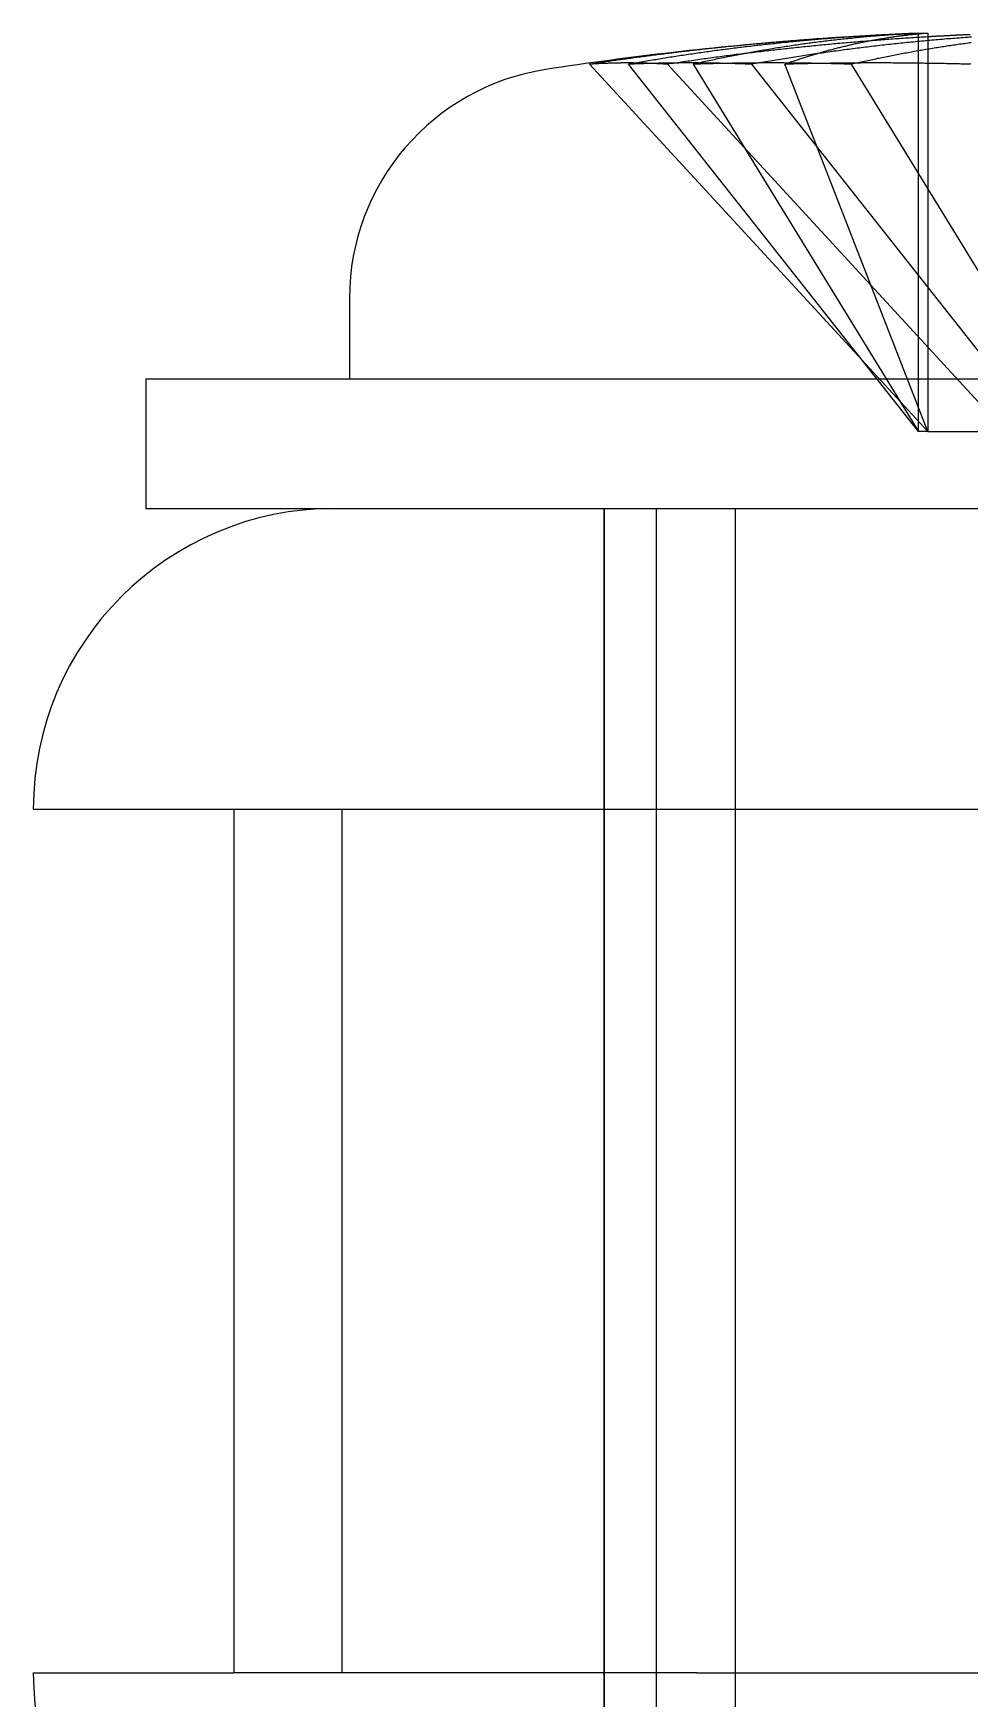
# Model space of a CAD drawing. Extents: x 3.27 to 9.48, y 3.29 to 7.63.
# Drawn here: x 3.2699 to 3.3895, y 4.3872 to 4.5997 of the extents above; entities that cross this region are included whole.
import ezdxf

# ---------------------------------------------------------------- set-up
doc = ezdxf.new("R2010")
doc.units = 0
doc.layers.add('HIDDEN_EDGES_ANSI_', color=7, linetype='CONTINUOUS')
doc.layers.add('VISIBLE_EDGES_ANSI_', color=7, linetype='CONTINUOUS')

msp = doc.modelspace()

# ---------------------------------------------------------------- linework, layer by layer
at = {"layer": 'HIDDEN_EDGES_ANSI_'}
for p, q in [((3.382900653399433, 4.548942722033138), (3.382900653399433, 4.599704045796248)), ((3.340928279583574, 4.595791191146901), (3.384091015726078, 4.548942722033137)), ((3.382900653399433, 4.548942722033138), (3.34589699702312, 4.595791191146902)), ((3.394040359991765, 4.548942722033137), (3.35087762384926, 4.595791191146901)), ((3.354168990149858, 4.595791191146902), (3.382900653399433, 4.548942722033138)), ((3.361591407380927, 4.595791191146902), (3.39859506375724, 4.548942722033138)), ((3.384091015726078, 4.548942722033137), (3.365876810637858, 4.595791191146901)), ((3.403113564948079, 4.548942722033138), (3.374381901698504, 4.595791191146902)), ((3.384091015726078, 4.595908624355566), (3.384091015726078, 4.548942722033137)), ((3.384091015726078, 4.548942722033138), (3.382900653399433, 4.548942722033138)), ((3.384091015726078, 4.548942722033137), (3.407668268713555, 4.548942722033137)), ((3.342783448210928, 4.352477112078307), (3.342783448210928, 4.539100202348097)), ((3.342783448210928, 4.539100202348097), (3.342783448210928, 4.35209232833235)), ((3.349476361596755, 4.352477112078307), (3.349476361596755, 4.539100202348097)), ((3.359515731675495, 4.539100202348097), (3.359515731675495, 4.350123824395343)), ((3.309318881281795, 4.500714375576444), (3.309318881281795, 4.390478155104004))]:
    msp.add_line(p, q, dxfattribs=at)
for points in [[(3.3829, 4.59974, 0), (3.38268, 4.59973, 0), (3.38245, 4.59972, 0), (3.38222, 4.59971, 0), (3.382, 4.5997, 0), (3.38177, 4.59969, 0), (3.38155, 4.59967, 0), (3.38132, 4.59966, 0), (3.3811, 4.59965, 0), (3.38087, 4.59963, 0), (3.38065, 4.59962, 0), (3.38042, 4.59961, 0), (3.3802, 4.59959, 0), (3.37997, 4.59958, 0), (3.37975, 4.59956, 0), (3.37952, 4.59955, 0), (3.3793, 4.59953, 0), (3.37907, 4.59951, 0), (3.37885, 4.5995, 0), (3.37862, 4.59948, 0), (3.3784, 4.59946, 0), (3.37817, 4.59945, 0), (3.37795, 4.59943, 0), (3.37772, 4.59941, 0), (3.3775, 4.59939, 0), (3.37727, 4.59937, 0), (3.37705, 4.59936, 0), (3.37682, 4.59934, 0), (3.3766, 4.59932, 0), (3.37637, 4.5993, 0), (3.37615, 4.59928, 0), (3.37592, 4.59926, 0), (3.3757, 4.59924, 0), (3.37547, 4.59921, 0), (3.37525, 4.59919, 0), (3.37502, 4.59917, 0), (3.3748, 4.59915, 0), (3.37457, 4.59913, 0), (3.37435, 4.5991, 0), (3.37412, 4.59908, 0), (3.3739, 4.59906, 0), (3.37367, 4.59903, 0), (3.37345, 4.59901, 0), (3.37322, 4.59899, 0), (3.373, 4.59896, 0), (3.37277, 4.59894, 0), (3.37255, 4.59891, 0), (3.37232, 4.59889, 0), (3.3721, 4.59886, 0), (3.37187, 4.59883, 0), (3.37165, 4.59881, 0), (3.37142, 4.59878, 0), (3.3712, 4.59875, 0), (3.37097, 4.59873, 0), (3.37075, 4.5987, 0), (3.37052, 4.59867, 0), (3.3703, 4.59864, 0), (3.37007, 4.59862, 0), (3.36985, 4.59859, 0), (3.36962, 4.59856, 0), (3.3694, 4.59853, 0), (3.36918, 4.5985, 0), (3.36895, 4.59847, 0), (3.36873, 4.59844, 0), (3.3685, 4.59841, 0), (3.36828, 4.59838, 0), (3.36805, 4.59834, 0), (3.36783, 4.59831, 0), (3.3676, 4.59828, 0), (3.36738, 4.59825, 0), (3.36715, 4.59822, 0), (3.36693, 4.59818, 0), (3.36671, 4.59815, 0), (3.36648, 4.59812, 0), (3.36626, 4.59808, 0), (3.36603, 4.59805, 0), (3.36581, 4.59801, 0), (3.36558, 4.59798, 0), (3.36536, 4.59794, 0), (3.36514, 4.59791, 0), (3.36491, 4.59787, 0), (3.36469, 4.59784, 0), (3.36446, 4.5978, 0), (3.36424, 4.59776, 0), (3.36401, 4.59773, 0), (3.36379, 4.59769, 0), (3.36357, 4.59765, 0), (3.36334, 4.59761, 0), (3.36312, 4.59758, 0), (3.36289, 4.59754, 0), (3.36267, 4.5975, 0), (3.36244, 4.59746, 0), (3.36222, 4.59742, 0), (3.362, 4.59738, 0), (3.36177, 4.59734, 0), (3.36155, 4.5973, 0), (3.36132, 4.59726, 0), (3.3611, 4.59722, 0), (3.36088, 4.59718, 0), (3.36065, 4.59713, 0), (3.36043, 4.59709, 0), (3.3602, 4.59705, 0), (3.35998, 4.59701, 0), (3.35976, 4.59696, 0), (3.35953, 4.59692, 0), (3.35931, 4.59688, 0), (3.35909, 4.59683, 0), (3.35886, 4.59679, 0), (3.35864, 4.59675, 0), (3.35841, 4.5967, 0), (3.35819, 4.59666, 0), (3.35797, 4.59661, 0), (3.35774, 4.59656, 0), (3.35752, 4.59652, 0), (3.3573, 4.59647, 0), (3.35707, 4.59643, 0), (3.35685, 4.59638, 0), (3.35663, 4.59633, 0), (3.3564, 4.59628, 0), (3.35618, 4.59624, 0), (3.35596, 4.59619, 0), (3.35573, 4.59614, 0), (3.35551, 4.59609, 0), (3.35529, 4.59604, 0), (3.35506, 4.59599, 0), (3.35484, 4.59594, 0), (3.35462, 4.59589, 0), (3.35439, 4.59584, 0), (3.35417, 4.59579, 0)], [(3.36794, 4.59887, 0), (3.36773, 4.59885, 0), (3.36752, 4.59883, 0), (3.36731, 4.59882, 0), (3.3671, 4.5988, 0), (3.36689, 4.59878, 0), (3.36667, 4.59877, 0), (3.36646, 4.59875, 0), (3.36625, 4.59873, 0), (3.36604, 4.59872, 0), (3.36583, 4.5987, 0), (3.36562, 4.59868, 0), (3.3654, 4.59866, 0), (3.36519, 4.59865, 0), (3.36498, 4.59863, 0), (3.36477, 4.59861, 0), (3.36456, 4.59859, 0), (3.36435, 4.59857, 0), (3.36413, 4.59856, 0), (3.36392, 4.59854, 0), (3.36371, 4.59852, 0), (3.3635, 4.5985, 0), (3.36329, 4.59848, 0), (3.36308, 4.59846, 0), (3.36286, 4.59844, 0), (3.36265, 4.59842, 0), (3.36244, 4.5984, 0), (3.36223, 4.59839, 0), (3.36202, 4.59837, 0), (3.36181, 4.59835, 0), (3.3616, 4.59833, 0), (3.36138, 4.59831, 0), (3.36117, 4.59829, 0), (3.36096, 4.59827, 0), (3.36075, 4.59825, 0), (3.36054, 4.59823, 0), (3.36033, 4.5982, 0), (3.36012, 4.59818, 0), (3.3599, 4.59816, 0), (3.35969, 4.59814, 0), (3.35948, 4.59812, 0), (3.35927, 4.5981, 0), (3.35906, 4.59808, 0), (3.35885, 4.59806, 0), (3.35864, 4.59804, 0), (3.35842, 4.59801, 0), (3.35821, 4.59799, 0), (3.358, 4.59797, 0), (3.35779, 4.59795, 0), (3.35758, 4.59793, 0), (3.35737, 4.5979, 0), (3.35716, 4.59788, 0), (3.35695, 4.59786, 0), (3.35673, 4.59784, 0), (3.35652, 4.59781, 0), (3.35631, 4.59779, 0), (3.3561, 4.59777, 0), (3.35589, 4.59775, 0), (3.35568, 4.59772, 0), (3.35547, 4.5977, 0), (3.35526, 4.59767, 0), (3.35505, 4.59765, 0), (3.35483, 4.59763, 0), (3.35462, 4.5976, 0), (3.35441, 4.59758, 0), (3.3542, 4.59756, 0), (3.35399, 4.59753, 0), (3.35378, 4.59751, 0), (3.35357, 4.59748, 0), (3.35336, 4.59746, 0), (3.35315, 4.59743, 0), (3.35293, 4.59741, 0), (3.35272, 4.59738, 0), (3.35251, 4.59736, 0), (3.3523, 4.59733, 0), (3.35209, 4.59731, 0), (3.35188, 4.59728, 0), (3.35167, 4.59726, 0), (3.35146, 4.59723, 0), (3.35125, 4.59721, 0), (3.35104, 4.59718, 0), (3.35082, 4.59715, 0), (3.35061, 4.59713, 0), (3.3504, 4.5971, 0), (3.35019, 4.59707, 0), (3.34998, 4.59705, 0), (3.34977, 4.59702, 0), (3.34956, 4.59699, 0), (3.34935, 4.59697, 0), (3.34914, 4.59694, 0), (3.34893, 4.59691, 0), (3.34872, 4.59689, 0), (3.34851, 4.59686, 0), (3.3483, 4.59683, 0), (3.34808, 4.5968, 0), (3.34787, 4.59678, 0), (3.34766, 4.59675, 0), (3.34745, 4.59672, 0), (3.34724, 4.59669, 0), (3.34703, 4.59666, 0), (3.34682, 4.59664, 0), (3.34661, 4.59661, 0), (3.3464, 4.59658, 0), (3.34619, 4.59655, 0), (3.34598, 4.59652, 0), (3.34577, 4.59649, 0), (3.34556, 4.59646, 0), (3.34535, 4.59643, 0), (3.34514, 4.5964, 0), (3.34493, 4.59637, 0), (3.34471, 4.59634, 0), (3.3445, 4.59632, 0), (3.34429, 4.59629, 0), (3.34408, 4.59626, 0), (3.34387, 4.59623, 0), (3.34366, 4.59619, 0), (3.34345, 4.59616, 0), (3.34324, 4.59613, 0), (3.34303, 4.5961, 0), (3.34282, 4.59607, 0), (3.34261, 4.59604, 0), (3.3424, 4.59601, 0), (3.34219, 4.59598, 0), (3.34198, 4.59595, 0), (3.34177, 4.59592, 0), (3.34156, 4.59589, 0), (3.34135, 4.59585, 0), (3.34114, 4.59582, 0), (3.34093, 4.59579, 0)], [(3.37575, 4.59938, 0), (3.37551, 4.59937, 0), (3.37528, 4.59935, 0), (3.37505, 4.59933, 0), (3.37481, 4.59932, 0), (3.37458, 4.5993, 0), (3.37434, 4.59929, 0), (3.37411, 4.59927, 0), (3.37388, 4.59925, 0), (3.37364, 4.59924, 0), (3.37341, 4.59922, 0), (3.37318, 4.5992, 0), (3.37294, 4.59919, 0), (3.37271, 4.59917, 0), (3.37247, 4.59915, 0), (3.37224, 4.59913, 0), (3.37201, 4.59911, 0), (3.37177, 4.5991, 0), (3.37154, 4.59908, 0), (3.3713, 4.59906, 0), (3.37107, 4.59904, 0), (3.37084, 4.59902, 0), (3.3706, 4.599, 0), (3.37037, 4.59898, 0), (3.37013, 4.59896, 0), (3.3699, 4.59894, 0), (3.36967, 4.59892, 0), (3.36943, 4.5989, 0), (3.3692, 4.59888, 0), (3.36897, 4.59886, 0), (3.36873, 4.59884, 0), (3.3685, 4.59882, 0), (3.36826, 4.5988, 0), (3.36803, 4.59877, 0), (3.3678, 4.59875, 0), (3.36756, 4.59873, 0), (3.36733, 4.59871, 0), (3.3671, 4.59869, 0), (3.36686, 4.59866, 0), (3.36663, 4.59864, 0), (3.36639, 4.59862, 0), (3.36616, 4.59859, 0), (3.36593, 4.59857, 0), (3.36569, 4.59855, 0), (3.36546, 4.59852, 0), (3.36523, 4.5985, 0), (3.36499, 4.59847, 0), (3.36476, 4.59845, 0), (3.36453, 4.59842, 0), (3.36429, 4.5984, 0), (3.36406, 4.59837, 0), (3.36383, 4.59835, 0), (3.36359, 4.59832, 0), (3.36336, 4.5983, 0), (3.36313, 4.59827, 0), (3.36289, 4.59825, 0), (3.36266, 4.59822, 0), (3.36243, 4.59819, 0), (3.36219, 4.59817, 0), (3.36196, 4.59814, 0), (3.36173, 4.59811, 0), (3.36149, 4.59808, 0), (3.36126, 4.59806, 0), (3.36103, 4.59803, 0), (3.36079, 4.598, 0), (3.36056, 4.59797, 0), (3.36033, 4.59795, 0), (3.36009, 4.59792, 0), (3.35986, 4.59789, 0), (3.35963, 4.59786, 0), (3.35939, 4.59783, 0), (3.35916, 4.5978, 0), (3.35893, 4.59777, 0), (3.35869, 4.59774, 0), (3.35846, 4.59771, 0), (3.35823, 4.59768, 0), (3.35799, 4.59765, 0), (3.35776, 4.59762, 0), (3.35753, 4.59759, 0), (3.35729, 4.59756, 0), (3.35706, 4.59753, 0), (3.35683, 4.5975, 0), (3.3566, 4.59746, 0), (3.35636, 4.59743, 0), (3.35613, 4.5974, 0), (3.3559, 4.59737, 0), (3.35566, 4.59734, 0), (3.35543, 4.5973, 0), (3.3552, 4.59727, 0), (3.35496, 4.59724, 0), (3.35473, 4.5972, 0), (3.3545, 4.59717, 0), (3.35427, 4.59714, 0), (3.35403, 4.5971, 0), (3.3538, 4.59707, 0), (3.35357, 4.59703, 0), (3.35333, 4.597, 0), (3.3531, 4.59697, 0), (3.35287, 4.59693, 0), (3.35264, 4.5969, 0), (3.3524, 4.59686, 0), (3.35217, 4.59682, 0), (3.35194, 4.59679, 0), (3.35171, 4.59675, 0), (3.35147, 4.59672, 0), (3.35124, 4.59668, 0), (3.35101, 4.59664, 0), (3.35078, 4.59661, 0), (3.35054, 4.59657, 0), (3.35031, 4.59653, 0), (3.35008, 4.5965, 0), (3.34985, 4.59646, 0), (3.34961, 4.59642, 0), (3.34938, 4.59638, 0), (3.34915, 4.59635, 0), (3.34892, 4.59631, 0), (3.34868, 4.59627, 0), (3.34845, 4.59623, 0), (3.34822, 4.59619, 0), (3.34799, 4.59615, 0), (3.34775, 4.59611, 0), (3.34752, 4.59607, 0), (3.34729, 4.59603, 0), (3.34706, 4.59599, 0), (3.34683, 4.59595, 0), (3.34659, 4.59591, 0), (3.34636, 4.59587, 0), (3.34613, 4.59583, 0), (3.3459, 4.59579, 0)], [(3.38409, 4.59929, 0), (3.38383, 4.59927, 0), (3.38357, 4.59926, 0), (3.38331, 4.59924, 0), (3.38305, 4.59923, 0), (3.38279, 4.59921, 0), (3.38253, 4.59919, 0), (3.38227, 4.59918, 0), (3.38201, 4.59916, 0), (3.38175, 4.59914, 0), (3.38149, 4.59912, 0), (3.38123, 4.59911, 0), (3.38097, 4.59909, 0), (3.38071, 4.59907, 0), (3.38045, 4.59905, 0), (3.38019, 4.59904, 0), (3.37993, 4.59902, 0), (3.37967, 4.599, 0), (3.37941, 4.59898, 0), (3.37915, 4.59896, 0), (3.37889, 4.59894, 0), (3.37863, 4.59892, 0), (3.37837, 4.5989, 0), (3.3781, 4.59888, 0), (3.37784, 4.59886, 0), (3.37758, 4.59884, 0), (3.37732, 4.59882, 0), (3.37706, 4.5988, 0), (3.3768, 4.59878, 0), (3.37654, 4.59876, 0), (3.37628, 4.59874, 0), (3.37602, 4.59872, 0), (3.37576, 4.5987, 0), (3.3755, 4.59868, 0), (3.37524, 4.59865, 0), (3.37498, 4.59863, 0), (3.37472, 4.59861, 0), (3.37446, 4.59859, 0), (3.3742, 4.59857, 0), (3.37394, 4.59854, 0), (3.37368, 4.59852, 0), (3.37342, 4.5985, 0), (3.37316, 4.59847, 0), (3.3729, 4.59845, 0), (3.37264, 4.59843, 0), (3.37238, 4.5984, 0), (3.37213, 4.59838, 0), (3.37187, 4.59836, 0), (3.37161, 4.59833, 0), (3.37135, 4.59831, 0), (3.37109, 4.59828, 0), (3.37083, 4.59826, 0), (3.37057, 4.59823, 0), (3.37031, 4.59821, 0), (3.37005, 4.59818, 0), (3.36979, 4.59816, 0), (3.36953, 4.59813, 0), (3.36927, 4.59811, 0), (3.36901, 4.59808, 0), (3.36875, 4.59805, 0), (3.36849, 4.59803, 0), (3.36823, 4.598, 0), (3.36797, 4.59797, 0), (3.36771, 4.59795, 0), (3.36745, 4.59792, 0), (3.36719, 4.59789, 0), (3.36693, 4.59786, 0), (3.36667, 4.59784, 0), (3.36641, 4.59781, 0), (3.36615, 4.59778, 0), (3.36589, 4.59775, 0), (3.36563, 4.59772, 0), (3.36537, 4.59769, 0), (3.36512, 4.59766, 0), (3.36486, 4.59764, 0), (3.3646, 4.59761, 0), (3.36434, 4.59758, 0), (3.36408, 4.59755, 0), (3.36382, 4.59752, 0), (3.36356, 4.59749, 0), (3.3633, 4.59746, 0), (3.36304, 4.59743, 0), (3.36278, 4.5974, 0), (3.36252, 4.59737, 0), (3.36226, 4.59733, 0), (3.362, 4.5973, 0), (3.36174, 4.59727, 0), (3.36149, 4.59724, 0), (3.36123, 4.59721, 0), (3.36097, 4.59718, 0), (3.36071, 4.59715, 0), (3.36045, 4.59711, 0), (3.36019, 4.59708, 0), (3.35993, 4.59705, 0), (3.35967, 4.59702, 0), (3.35941, 4.59698, 0), (3.35915, 4.59695, 0), (3.35889, 4.59692, 0), (3.35864, 4.59688, 0), (3.35838, 4.59685, 0), (3.35812, 4.59681, 0), (3.35786, 4.59678, 0), (3.3576, 4.59675, 0), (3.35734, 4.59671, 0), (3.35708, 4.59668, 0), (3.35682, 4.59664, 0), (3.35657, 4.59661, 0), (3.35631, 4.59657, 0), (3.35605, 4.59654, 0), (3.35579, 4.5965, 0), (3.35553, 4.59647, 0), (3.35527, 4.59643, 0), (3.35501, 4.59639, 0), (3.35475, 4.59636, 0), (3.3545, 4.59632, 0), (3.35424, 4.59628, 0), (3.35398, 4.59625, 0), (3.35372, 4.59621, 0), (3.35346, 4.59617, 0), (3.3532, 4.59614, 0), (3.35294, 4.5961, 0), (3.35269, 4.59606, 0), (3.35243, 4.59602, 0), (3.35217, 4.59598, 0), (3.35191, 4.59595, 0), (3.35165, 4.59591, 0), (3.35139, 4.59587, 0), (3.35114, 4.59583, 0), (3.35088, 4.59579, 0)], [(3.38969, 4.59926, 0), (3.38942, 4.59924, 0), (3.38916, 4.59922, 0), (3.38889, 4.5992, 0), (3.38862, 4.59918, 0), (3.38836, 4.59916, 0), (3.38809, 4.59914, 0), (3.38783, 4.59912, 0), (3.38756, 4.5991, 0), (3.3873, 4.59908, 0), (3.38703, 4.59906, 0), (3.38676, 4.59904, 0), (3.3865, 4.59902, 0), (3.38623, 4.599, 0), (3.38597, 4.59897, 0), (3.3857, 4.59895, 0), (3.38543, 4.59893, 0), (3.38517, 4.5989, 0), (3.3849, 4.59888, 0), (3.38464, 4.59886, 0), (3.38437, 4.59883, 0), (3.38411, 4.59881, 0), (3.38384, 4.59878, 0), (3.38357, 4.59876, 0), (3.38331, 4.59873, 0), (3.38304, 4.59871, 0), (3.38278, 4.59868, 0), (3.38251, 4.59866, 0), (3.38225, 4.59863, 0), (3.38198, 4.59861, 0), (3.38171, 4.59858, 0), (3.38145, 4.59855, 0), (3.38118, 4.59853, 0), (3.38092, 4.5985, 0), (3.38065, 4.59847, 0), (3.38039, 4.59844, 0), (3.38012, 4.59841, 0), (3.37986, 4.59839, 0), (3.37959, 4.59836, 0), (3.37933, 4.59833, 0), (3.37906, 4.5983, 0), (3.37879, 4.59827, 0), (3.37853, 4.59824, 0), (3.37826, 4.59821, 0), (3.378, 4.59818, 0), (3.37773, 4.59815, 0), (3.37747, 4.59812, 0), (3.3772, 4.59809, 0), (3.37694, 4.59806, 0), (3.37667, 4.59802, 0), (3.37641, 4.59799, 0), (3.37614, 4.59796, 0), (3.37588, 4.59793, 0), (3.37561, 4.5979, 0), (3.37535, 4.59786, 0), (3.37508, 4.59783, 0), (3.37482, 4.5978, 0), (3.37455, 4.59776, 0), (3.37429, 4.59773, 0), (3.37402, 4.59769, 0), (3.37376, 4.59766, 0), (3.37349, 4.59762, 0), (3.37323, 4.59759, 0), (3.37296, 4.59755, 0), (3.3727, 4.59752, 0), (3.37243, 4.59748, 0), (3.37217, 4.59745, 0), (3.3719, 4.59741, 0), (3.37164, 4.59737, 0), (3.37137, 4.59734, 0), (3.37111, 4.5973, 0), (3.37084, 4.59726, 0), (3.37058, 4.59723, 0), (3.37031, 4.59719, 0), (3.37005, 4.59715, 0), (3.36978, 4.59711, 0), (3.36952, 4.59707, 0), (3.36925, 4.59703, 0), (3.36899, 4.59699, 0), (3.36873, 4.59695, 0), (3.36846, 4.59692, 0), (3.3682, 4.59688, 0), (3.36793, 4.59684, 0), (3.36767, 4.59679, 0), (3.3674, 4.59675, 0), (3.36714, 4.59671, 0), (3.36687, 4.59667, 0), (3.36661, 4.59663, 0), (3.36635, 4.59659, 0), (3.36608, 4.59655, 0), (3.36582, 4.5965, 0), (3.36555, 4.59646, 0), (3.36529, 4.59642, 0), (3.36502, 4.59638, 0), (3.36476, 4.59633, 0), (3.3645, 4.59629, 0), (3.36423, 4.59624, 0), (3.36397, 4.5962, 0), (3.3637, 4.59616, 0), (3.36344, 4.59611, 0), (3.36317, 4.59607, 0), (3.36291, 4.59602, 0), (3.36265, 4.59598, 0), (3.36238, 4.59593, 0), (3.36212, 4.59588, 0), (3.36186, 4.59584, 0), (3.36159, 4.59579, 0)], [(3.38966, 4.59853, 0), (3.38945, 4.59851, 0), (3.38924, 4.59848, 0), (3.38904, 4.59845, 0), (3.38883, 4.59842, 0), (3.38862, 4.59839, 0), (3.38842, 4.59837, 0), (3.38821, 4.59834, 0), (3.388, 4.59831, 0), (3.3878, 4.59828, 0), (3.38759, 4.59825, 0), (3.38738, 4.59822, 0), (3.38717, 4.59819, 0), (3.38697, 4.59816, 0), (3.38676, 4.59813, 0), (3.38655, 4.59809, 0), (3.38635, 4.59806, 0), (3.38614, 4.59803, 0), (3.38593, 4.598, 0), (3.38573, 4.59797, 0), (3.38552, 4.59794, 0), (3.38531, 4.5979, 0), (3.38511, 4.59787, 0), (3.3849, 4.59784, 0), (3.38469, 4.5978, 0), (3.38449, 4.59777, 0), (3.38428, 4.59773, 0), (3.38407, 4.5977, 0), (3.38387, 4.59767, 0), (3.38366, 4.59763, 0), (3.38345, 4.5976, 0), (3.38325, 4.59756, 0), (3.38304, 4.59753, 0), (3.38283, 4.59749, 0), (3.38263, 4.59745, 0), (3.38242, 4.59742, 0), (3.38221, 4.59738, 0), (3.38201, 4.59734, 0), (3.3818, 4.59731, 0), (3.3816, 4.59727, 0), (3.38139, 4.59723, 0), (3.38118, 4.59719, 0), (3.38098, 4.59715, 0), (3.38077, 4.59712, 0), (3.38056, 4.59708, 0), (3.38036, 4.59704, 0), (3.38015, 4.597, 0), (3.37994, 4.59696, 0), (3.37974, 4.59692, 0), (3.37953, 4.59688, 0), (3.37933, 4.59684, 0), (3.37912, 4.5968, 0), (3.37891, 4.59676, 0), (3.37871, 4.59672, 0), (3.3785, 4.59667, 0), (3.37829, 4.59663, 0), (3.37809, 4.59659, 0), (3.37788, 4.59655, 0), (3.37768, 4.59651, 0), (3.37747, 4.59646, 0), (3.37726, 4.59642, 0), (3.37706, 4.59638, 0), (3.37685, 4.59633, 0), (3.37665, 4.59629, 0), (3.37644, 4.59625, 0), (3.37623, 4.5962, 0), (3.37603, 4.59616, 0), (3.37582, 4.59611, 0), (3.37562, 4.59607, 0), (3.37541, 4.59602, 0), (3.3752, 4.59598, 0), (3.375, 4.59593, 0), (3.37479, 4.59588, 0), (3.37459, 4.59584, 0), (3.37438, 4.59579, 0)], [(3.35088, 4.59579, 0), (3.3508, 4.5958, 0), (3.35071, 4.5958, 0), (3.35063, 4.59581, 0), (3.35055, 4.59581, 0), (3.35047, 4.59582, 0), (3.35038, 4.59582, 0), (3.3503, 4.59583, 0), (3.35022, 4.59583, 0), (3.35014, 4.59584, 0), (3.35006, 4.59584, 0), (3.34997, 4.59584, 0), (3.34989, 4.59585, 0), (3.34981, 4.59585, 0), (3.34973, 4.59586, 0), (3.34965, 4.59586, 0), (3.34957, 4.59586, 0), (3.34949, 4.59587, 0), (3.3494, 4.59587, 0), (3.34932, 4.59588, 0), (3.34924, 4.59588, 0), (3.34916, 4.59588, 0), (3.34908, 4.59589, 0), (3.349, 4.59589, 0), (3.34892, 4.59589, 0), (3.34884, 4.5959, 0), (3.34876, 4.5959, 0), (3.34868, 4.5959, 0), (3.3486, 4.59591, 0), (3.34852, 4.59591, 0), (3.34844, 4.59591, 0), (3.34835, 4.59591, 0), (3.34827, 4.59592, 0), (3.34819, 4.59592, 0), (3.34811, 4.59592, 0), (3.34803, 4.59592, 0), (3.34795, 4.59593, 0), (3.34787, 4.59593, 0), (3.3478, 4.59593, 0), (3.34772, 4.59593, 0), (3.34764, 4.59594, 0), (3.34756, 4.59594, 0), (3.34748, 4.59594, 0), (3.3474, 4.59594, 0), (3.34732, 4.59594, 0), (3.34724, 4.59594, 0), (3.34716, 4.59595, 0), (3.34708, 4.59595, 0), (3.347, 4.59595, 0), (3.34692, 4.59595, 0), (3.34684, 4.59595, 0), (3.34677, 4.59595, 0), (3.34669, 4.59595, 0), (3.34661, 4.59595, 0), (3.34653, 4.59596, 0), (3.34645, 4.59596, 0), (3.34637, 4.59596, 0), (3.34629, 4.59596, 0), (3.34622, 4.59596, 0), (3.34614, 4.59596, 0), (3.34606, 4.59596, 0), (3.34598, 4.59596, 0), (3.3459, 4.59596, 0), (3.34583, 4.59596, 0), (3.34575, 4.59596, 0), (3.34567, 4.59596, 0), (3.34559, 4.59596, 0), (3.34552, 4.59596, 0), (3.34544, 4.59596, 0), (3.34536, 4.59596, 0), (3.34528, 4.59596, 0), (3.34521, 4.59596, 0), (3.34513, 4.59596, 0), (3.34505, 4.59596, 0), (3.34497, 4.59596, 0), (3.3449, 4.59595, 0), (3.34482, 4.59595, 0), (3.34474, 4.59595, 0), (3.34467, 4.59595, 0), (3.34459, 4.59595, 0), (3.34451, 4.59595, 0), (3.34444, 4.59595, 0), (3.34436, 4.59595, 0), (3.34428, 4.59594, 0), (3.34421, 4.59594, 0), (3.34413, 4.59594, 0), (3.34406, 4.59594, 0), (3.34398, 4.59594, 0), (3.3439, 4.59594, 0), (3.34383, 4.59593, 0), (3.34375, 4.59593, 0), (3.34368, 4.59593, 0), (3.3436, 4.59593, 0), (3.34353, 4.59592, 0), (3.34345, 4.59592, 0), (3.34337, 4.59592, 0), (3.3433, 4.59592, 0), (3.34322, 4.59591, 0), (3.34315, 4.59591, 0), (3.34307, 4.59591, 0), (3.343, 4.59591, 0), (3.34292, 4.5959, 0), (3.34285, 4.5959, 0), (3.34277, 4.5959, 0), (3.3427, 4.59589, 0), (3.34262, 4.59589, 0), (3.34255, 4.59589, 0), (3.34248, 4.59588, 0), (3.3424, 4.59588, 0), (3.34233, 4.59588, 0), (3.34225, 4.59587, 0), (3.34218, 4.59587, 0), (3.3421, 4.59586, 0), (3.34203, 4.59586, 0), (3.34196, 4.59586, 0), (3.34188, 4.59585, 0), (3.34181, 4.59585, 0), (3.34173, 4.59584, 0), (3.34166, 4.59584, 0), (3.34159, 4.59584, 0), (3.34151, 4.59583, 0), (3.34144, 4.59583, 0), (3.34137, 4.59582, 0), (3.34129, 4.59582, 0), (3.34122, 4.59581, 0), (3.34115, 4.59581, 0), (3.34107, 4.5958, 0), (3.341, 4.5958, 0), (3.34093, 4.59579, 0)], [(3.36159, 4.59579, 0), (3.36146, 4.5958, 0), (3.36134, 4.5958, 0), (3.36121, 4.59581, 0), (3.36109, 4.59581, 0), (3.36096, 4.59582, 0), (3.36083, 4.59582, 0), (3.36071, 4.59583, 0), (3.36058, 4.59583, 0), (3.36045, 4.59584, 0), (3.36033, 4.59584, 0), (3.3602, 4.59584, 0), (3.36008, 4.59585, 0), (3.35995, 4.59585, 0), (3.35982, 4.59586, 0), (3.3597, 4.59586, 0), (3.35957, 4.59586, 0), (3.35945, 4.59587, 0), (3.35932, 4.59587, 0), (3.3592, 4.59588, 0), (3.35907, 4.59588, 0), (3.35894, 4.59588, 0), (3.35882, 4.59589, 0), (3.35869, 4.59589, 0), (3.35857, 4.59589, 0), (3.35844, 4.5959, 0), (3.35832, 4.5959, 0), (3.35819, 4.5959, 0), (3.35807, 4.59591, 0), (3.35794, 4.59591, 0), (3.35782, 4.59591, 0), (3.35769, 4.59591, 0), (3.35757, 4.59592, 0), (3.35744, 4.59592, 0), (3.35732, 4.59592, 0), (3.3572, 4.59592, 0), (3.35707, 4.59593, 0), (3.35695, 4.59593, 0), (3.35682, 4.59593, 0), (3.3567, 4.59593, 0), (3.35657, 4.59594, 0), (3.35645, 4.59594, 0), (3.35633, 4.59594, 0), (3.3562, 4.59594, 0), (3.35608, 4.59594, 0), (3.35595, 4.59594, 0), (3.35583, 4.59595, 0), (3.35571, 4.59595, 0), (3.35558, 4.59595, 0), (3.35546, 4.59595, 0), (3.35533, 4.59595, 0), (3.35521, 4.59595, 0), (3.35509, 4.59595, 0), (3.35496, 4.59595, 0), (3.35484, 4.59596, 0), (3.35472, 4.59596, 0), (3.35459, 4.59596, 0), (3.35447, 4.59596, 0), (3.35435, 4.59596, 0), (3.35423, 4.59596, 0), (3.3541, 4.59596, 0), (3.35398, 4.59596, 0), (3.35386, 4.59596, 0), (3.35373, 4.59596, 0), (3.35361, 4.59596, 0), (3.35349, 4.59596, 0), (3.35337, 4.59596, 0), (3.35324, 4.59596, 0), (3.35312, 4.59596, 0), (3.353, 4.59596, 0), (3.35288, 4.59596, 0), (3.35275, 4.59596, 0), (3.35263, 4.59596, 0), (3.35251, 4.59596, 0), (3.35239, 4.59596, 0), (3.35227, 4.59595, 0), (3.35214, 4.59595, 0), (3.35202, 4.59595, 0), (3.3519, 4.59595, 0), (3.35178, 4.59595, 0), (3.35166, 4.59595, 0), (3.35154, 4.59595, 0), (3.35141, 4.59595, 0), (3.35129, 4.59594, 0), (3.35117, 4.59594, 0), (3.35105, 4.59594, 0), (3.35093, 4.59594, 0), (3.35081, 4.59594, 0), (3.35069, 4.59594, 0), (3.35057, 4.59593, 0), (3.35044, 4.59593, 0), (3.35032, 4.59593, 0), (3.3502, 4.59593, 0), (3.35008, 4.59592, 0), (3.34996, 4.59592, 0), (3.34984, 4.59592, 0), (3.34972, 4.59592, 0), (3.3496, 4.59591, 0), (3.34948, 4.59591, 0), (3.34936, 4.59591, 0), (3.34924, 4.59591, 0), (3.34912, 4.5959, 0), (3.349, 4.5959, 0), (3.34888, 4.5959, 0), (3.34876, 4.59589, 0), (3.34864, 4.59589, 0), (3.34852, 4.59589, 0), (3.3484, 4.59588, 0), (3.34828, 4.59588, 0), (3.34816, 4.59588, 0), (3.34804, 4.59587, 0), (3.34792, 4.59587, 0), (3.3478, 4.59586, 0), (3.34768, 4.59586, 0), (3.34756, 4.59586, 0), (3.34744, 4.59585, 0), (3.34732, 4.59585, 0), (3.3472, 4.59584, 0), (3.34708, 4.59584, 0), (3.34697, 4.59584, 0), (3.34685, 4.59583, 0), (3.34673, 4.59583, 0), (3.34661, 4.59582, 0), (3.34649, 4.59582, 0), (3.34637, 4.59581, 0), (3.34625, 4.59581, 0), (3.34613, 4.5958, 0), (3.34602, 4.5958, 0), (3.3459, 4.59579, 0)], [(3.37438, 4.59579, 0), (3.37422, 4.5958, 0), (3.37406, 4.5958, 0), (3.3739, 4.59581, 0), (3.37374, 4.59581, 0), (3.37358, 4.59582, 0), (3.37342, 4.59582, 0), (3.37326, 4.59583, 0), (3.37309, 4.59583, 0), (3.37293, 4.59584, 0), (3.37277, 4.59584, 0), (3.37261, 4.59584, 0), (3.37245, 4.59585, 0), (3.37229, 4.59585, 0), (3.37213, 4.59586, 0), (3.37197, 4.59586, 0), (3.37181, 4.59586, 0), (3.37165, 4.59587, 0), (3.37149, 4.59587, 0), (3.37133, 4.59588, 0), (3.37117, 4.59588, 0), (3.37101, 4.59588, 0), (3.37085, 4.59589, 0), (3.37069, 4.59589, 0), (3.37053, 4.59589, 0), (3.37037, 4.5959, 0), (3.37021, 4.5959, 0), (3.37005, 4.5959, 0), (3.36989, 4.59591, 0), (3.36973, 4.59591, 0), (3.36957, 4.59591, 0), (3.36941, 4.59591, 0), (3.36925, 4.59592, 0), (3.36909, 4.59592, 0), (3.36893, 4.59592, 0), (3.36877, 4.59592, 0), (3.36861, 4.59593, 0), (3.36846, 4.59593, 0), (3.3683, 4.59593, 0), (3.36814, 4.59593, 0), (3.36798, 4.59594, 0), (3.36782, 4.59594, 0), (3.36766, 4.59594, 0), (3.3675, 4.59594, 0), (3.36734, 4.59594, 0), (3.36718, 4.59594, 0), (3.36702, 4.59595, 0), (3.36686, 4.59595, 0), (3.36671, 4.59595, 0), (3.36655, 4.59595, 0), (3.36639, 4.59595, 0), (3.36623, 4.59595, 0), (3.36607, 4.59595, 0), (3.36591, 4.59595, 0), (3.36575, 4.59596, 0), (3.3656, 4.59596, 0), (3.36544, 4.59596, 0), (3.36528, 4.59596, 0), (3.36512, 4.59596, 0), (3.36496, 4.59596, 0), (3.3648, 4.59596, 0), (3.36465, 4.59596, 0), (3.36449, 4.59596, 0), (3.36433, 4.59596, 0), (3.36417, 4.59596, 0), (3.36401, 4.59596, 0), (3.36386, 4.59596, 0), (3.3637, 4.59596, 0), (3.36354, 4.59596, 0), (3.36338, 4.59596, 0), (3.36323, 4.59596, 0), (3.36307, 4.59596, 0), (3.36291, 4.59596, 0), (3.36275, 4.59596, 0), (3.3626, 4.59596, 0), (3.36244, 4.59595, 0), (3.36228, 4.59595, 0), (3.36212, 4.59595, 0), (3.36197, 4.59595, 0), (3.36181, 4.59595, 0), (3.36165, 4.59595, 0), (3.36149, 4.59595, 0), (3.36134, 4.59595, 0), (3.36118, 4.59594, 0), (3.36102, 4.59594, 0), (3.36087, 4.59594, 0), (3.36071, 4.59594, 0), (3.36055, 4.59594, 0), (3.3604, 4.59594, 0), (3.36024, 4.59593, 0), (3.36008, 4.59593, 0), (3.35993, 4.59593, 0), (3.35977, 4.59593, 0), (3.35961, 4.59592, 0), (3.35946, 4.59592, 0), (3.3593, 4.59592, 0), (3.35914, 4.59592, 0), (3.35899, 4.59591, 0), (3.35883, 4.59591, 0), (3.35868, 4.59591, 0), (3.35852, 4.59591, 0), (3.35836, 4.5959, 0), (3.35821, 4.5959, 0), (3.35805, 4.5959, 0), (3.3579, 4.59589, 0), (3.35774, 4.59589, 0), (3.35758, 4.59589, 0), (3.35743, 4.59588, 0), (3.35727, 4.59588, 0), (3.35712, 4.59588, 0), (3.35696, 4.59587, 0), (3.35681, 4.59587, 0), (3.35665, 4.59586, 0), (3.35649, 4.59586, 0), (3.35634, 4.59586, 0), (3.35618, 4.59585, 0), (3.35603, 4.59585, 0), (3.35587, 4.59584, 0), (3.35572, 4.59584, 0), (3.35556, 4.59584, 0), (3.35541, 4.59583, 0), (3.35525, 4.59583, 0), (3.3551, 4.59582, 0), (3.35494, 4.59582, 0), (3.35479, 4.59581, 0), (3.35463, 4.59581, 0), (3.35448, 4.5958, 0), (3.35432, 4.5958, 0), (3.35417, 4.59579, 0)]]:
    msp.add_polyline3d(points, dxfattribs=at)
at = {"layer": 'VISIBLE_EDGES_ANSI_'}
for p, q in [((3.382900653399433, 4.599704045796248), (3.382900653399433, 4.599744320683328)), ((3.384091015726078, 4.599744320683327), (3.384091015726078, 4.595908624355566)), ((3.310303133250299, 4.565938341894525), (3.310303133250299, 4.555635635418964)), ((3.284318881281794, 4.555635635418964), (3.517389747423526, 4.555635635418964)), ((3.284318881281795, 4.555635635418964), (3.284318881281795, 4.539100202348097)), ((3.284318881281794, 4.539100202348097), (3.517389747423526, 4.539100202348097)), ((3.269948802541637, 4.500714375576444), (3.295539353722732, 4.500714375576444)), ((3.29553935372274, 4.500714375576444), (3.354594471832975, 4.500714375576444)), ((3.29553935372274, 4.500714375576444), (3.29553935372274, 4.390478155104004)), ((3.354594471832975, 4.500714375576444), (3.595774073971689, 4.500714375576444)), ((3.269948802541637, 4.390478155104004), (3.295539353722732, 4.390478155104004)), ((3.354594471832975, 4.390478155104004), (3.29553935372274, 4.390478155104004)), ((3.354594471832975, 4.390478155104004), (3.595774073971689, 4.390478155104004))]:
    msp.add_line(p, q, dxfattribs=at)
for points in [[(3.38409, 4.59974, 0), (3.38395, 4.59973, 0), (3.38381, 4.59972, 0), (3.38366, 4.59971, 0), (3.38352, 4.5997, 0), (3.38338, 4.59969, 0), (3.38323, 4.59967, 0), (3.38309, 4.59966, 0), (3.38295, 4.59965, 0), (3.38281, 4.59963, 0), (3.38266, 4.59962, 0), (3.38252, 4.59961, 0), (3.38238, 4.59959, 0), (3.38223, 4.59958, 0), (3.38209, 4.59956, 0), (3.38195, 4.59955, 0), (3.38181, 4.59953, 0), (3.38166, 4.59951, 0), (3.38152, 4.5995, 0), (3.38138, 4.59948, 0), (3.38124, 4.59946, 0), (3.38109, 4.59945, 0), (3.38095, 4.59943, 0), (3.38081, 4.59941, 0), (3.38066, 4.59939, 0), (3.38052, 4.59937, 0), (3.38038, 4.59936, 0), (3.38024, 4.59934, 0), (3.38009, 4.59932, 0), (3.37995, 4.5993, 0), (3.37981, 4.59928, 0), (3.37967, 4.59926, 0), (3.37952, 4.59924, 0), (3.37938, 4.59921, 0), (3.37924, 4.59919, 0), (3.3791, 4.59917, 0), (3.37895, 4.59915, 0), (3.37881, 4.59913, 0), (3.37867, 4.5991, 0), (3.37853, 4.59908, 0), (3.37838, 4.59906, 0), (3.37824, 4.59903, 0), (3.3781, 4.59901, 0), (3.37795, 4.59899, 0), (3.37781, 4.59896, 0), (3.37767, 4.59894, 0), (3.37753, 4.59891, 0), (3.37738, 4.59889, 0), (3.37724, 4.59886, 0), (3.3771, 4.59883, 0), (3.37696, 4.59881, 0), (3.37681, 4.59878, 0), (3.37667, 4.59875, 0), (3.37653, 4.59873, 0), (3.37639, 4.5987, 0), (3.37624, 4.59867, 0), (3.3761, 4.59864, 0), (3.37596, 4.59862, 0), (3.37582, 4.59859, 0), (3.37567, 4.59856, 0), (3.37553, 4.59853, 0), (3.37539, 4.5985, 0), (3.37525, 4.59847, 0), (3.37511, 4.59844, 0), (3.37496, 4.59841, 0), (3.37482, 4.59838, 0), (3.37468, 4.59834, 0), (3.37454, 4.59831, 0), (3.37439, 4.59828, 0), (3.37425, 4.59825, 0), (3.37411, 4.59822, 0), (3.37397, 4.59818, 0), (3.37382, 4.59815, 0), (3.37368, 4.59812, 0), (3.37354, 4.59808, 0), (3.3734, 4.59805, 0), (3.37326, 4.59801, 0), (3.37311, 4.59798, 0), (3.37297, 4.59794, 0), (3.37283, 4.59791, 0), (3.37269, 4.59787, 0), (3.37254, 4.59784, 0), (3.3724, 4.5978, 0), (3.37226, 4.59776, 0), (3.37212, 4.59773, 0), (3.37198, 4.59769, 0), (3.37183, 4.59765, 0), (3.37169, 4.59761, 0), (3.37155, 4.59758, 0), (3.37141, 4.59754, 0), (3.37127, 4.5975, 0), (3.37112, 4.59746, 0), (3.37098, 4.59742, 0), (3.37084, 4.59738, 0), (3.3707, 4.59734, 0), (3.37055, 4.5973, 0), (3.37041, 4.59726, 0), (3.37027, 4.59722, 0), (3.37013, 4.59718, 0), (3.36999, 4.59713, 0), (3.36985, 4.59709, 0), (3.3697, 4.59705, 0), (3.36956, 4.59701, 0), (3.36942, 4.59696, 0), (3.36928, 4.59692, 0), (3.36914, 4.59688, 0), (3.36899, 4.59683, 0), (3.36885, 4.59679, 0), (3.36871, 4.59675, 0), (3.36857, 4.5967, 0), (3.36843, 4.59666, 0), (3.36828, 4.59661, 0), (3.36814, 4.59656, 0), (3.368, 4.59652, 0), (3.36786, 4.59647, 0), (3.36772, 4.59643, 0), (3.36758, 4.59638, 0), (3.36743, 4.59633, 0), (3.36729, 4.59628, 0), (3.36715, 4.59624, 0), (3.36701, 4.59619, 0), (3.36687, 4.59614, 0), (3.36673, 4.59609, 0), (3.36658, 4.59604, 0), (3.36644, 4.59599, 0), (3.3663, 4.59594, 0), (3.36616, 4.59589, 0), (3.36602, 4.59584, 0), (3.36588, 4.59579, 0)], [(3.38409, 4.59974, 0), (3.38396, 4.59974, 0), (3.38384, 4.59974, 0), (3.38371, 4.59973, 0), (3.38359, 4.59973, 0), (3.38346, 4.59972, 0), (3.38333, 4.59972, 0), (3.38321, 4.59971, 0), (3.38308, 4.59971, 0), (3.38295, 4.59971, 0), (3.38283, 4.5997, 0), (3.3827, 4.5997, 0), (3.38258, 4.59969, 0), (3.38245, 4.59969, 0), (3.38232, 4.59968, 0), (3.3822, 4.59968, 0), (3.38207, 4.59967, 0), (3.38194, 4.59967, 0), (3.38182, 4.59966, 0), (3.38169, 4.59966, 0), (3.38157, 4.59965, 0), (3.38144, 4.59965, 0), (3.38131, 4.59964, 0), (3.38119, 4.59964, 0), (3.38106, 4.59963, 0), (3.38093, 4.59963, 0), (3.38081, 4.59962, 0), (3.38068, 4.59962, 0), (3.38056, 4.59961, 0), (3.38043, 4.59961, 0), (3.3803, 4.5996, 0), (3.38018, 4.5996, 0), (3.38005, 4.59959, 0), (3.37993, 4.59959, 0), (3.3798, 4.59958, 0), (3.37967, 4.59958, 0), (3.37955, 4.59957, 0), (3.37942, 4.59956, 0), (3.37929, 4.59956, 0), (3.37917, 4.59955, 0), (3.37904, 4.59955, 0), (3.37892, 4.59954, 0), (3.37879, 4.59954, 0), (3.37866, 4.59953, 0), (3.37854, 4.59952, 0), (3.37841, 4.59952, 0), (3.37828, 4.59951, 0), (3.37816, 4.59951, 0), (3.37803, 4.5995, 0), (3.37791, 4.59949, 0), (3.37778, 4.59949, 0), (3.37765, 4.59948, 0), (3.37753, 4.59947, 0), (3.3774, 4.59947, 0), (3.37727, 4.59946, 0), (3.37715, 4.59945, 0), (3.37702, 4.59945, 0), (3.3769, 4.59944, 0), (3.37677, 4.59944, 0), (3.37664, 4.59943, 0), (3.37652, 4.59942, 0), (3.37639, 4.59942, 0), (3.37627, 4.59941, 0), (3.37614, 4.5994, 0), (3.37601, 4.59939, 0), (3.37589, 4.59939, 0), (3.37576, 4.59938, 0), (3.37563, 4.59937, 0), (3.37551, 4.59937, 0), (3.37538, 4.59936, 0), (3.37526, 4.59935, 0), (3.37513, 4.59935, 0), (3.375, 4.59934, 0), (3.37488, 4.59933, 0), (3.37475, 4.59932, 0), (3.37463, 4.59932, 0), (3.3745, 4.59931, 0), (3.37437, 4.5993, 0), (3.37425, 4.59929, 0), (3.37412, 4.59929, 0), (3.374, 4.59928, 0), (3.37387, 4.59927, 0), (3.37374, 4.59926, 0), (3.37362, 4.59926, 0), (3.37349, 4.59925, 0), (3.37336, 4.59924, 0), (3.37324, 4.59923, 0), (3.37311, 4.59923, 0), (3.37299, 4.59922, 0), (3.37286, 4.59921, 0), (3.37273, 4.5992, 0), (3.37261, 4.59919, 0), (3.37248, 4.59919, 0), (3.37236, 4.59918, 0), (3.37223, 4.59917, 0), (3.3721, 4.59916, 0), (3.37198, 4.59915, 0), (3.37185, 4.59915, 0), (3.37173, 4.59914, 0), (3.3716, 4.59913, 0), (3.37147, 4.59912, 0), (3.37135, 4.59911, 0), (3.37122, 4.5991, 0), (3.37109, 4.59909, 0), (3.37097, 4.59909, 0), (3.37084, 4.59908, 0), (3.37072, 4.59907, 0), (3.37059, 4.59906, 0), (3.37046, 4.59905, 0), (3.37034, 4.59904, 0), (3.37021, 4.59903, 0), (3.37009, 4.59902, 0), (3.36996, 4.59902, 0), (3.36983, 4.59901, 0), (3.36971, 4.599, 0), (3.36958, 4.59899, 0), (3.36946, 4.59898, 0), (3.36933, 4.59897, 0), (3.3692, 4.59896, 0), (3.36908, 4.59895, 0), (3.36895, 4.59894, 0), (3.36883, 4.59893, 0), (3.3687, 4.59892, 0), (3.36857, 4.59891, 0), (3.36845, 4.59891, 0), (3.36832, 4.5989, 0), (3.3682, 4.59889, 0), (3.36807, 4.59888, 0), (3.36794, 4.59887, 0)], [(3.3829, 4.59974, 0), (3.38284, 4.59974, 0), (3.38279, 4.59974, 0), (3.38273, 4.59974, 0), (3.38268, 4.59974, 0), (3.38262, 4.59973, 0), (3.38257, 4.59973, 0), (3.38251, 4.59973, 0), (3.38245, 4.59973, 0), (3.3824, 4.59972, 0), (3.38234, 4.59972, 0), (3.38229, 4.59972, 0), (3.38223, 4.59972, 0), (3.38217, 4.59972, 0), (3.38212, 4.59971, 0), (3.38206, 4.59971, 0), (3.38201, 4.59971, 0), (3.38195, 4.59971, 0), (3.38189, 4.5997, 0), (3.38184, 4.5997, 0), (3.38178, 4.5997, 0), (3.38173, 4.5997, 0), (3.38167, 4.5997, 0), (3.38162, 4.59969, 0), (3.38156, 4.59969, 0), (3.3815, 4.59969, 0), (3.38145, 4.59969, 0), (3.38139, 4.59968, 0), (3.38134, 4.59968, 0), (3.38128, 4.59968, 0), (3.38122, 4.59968, 0), (3.38117, 4.59967, 0), (3.38111, 4.59967, 0), (3.38106, 4.59967, 0), (3.381, 4.59967, 0), (3.38094, 4.59966, 0), (3.38089, 4.59966, 0), (3.38083, 4.59966, 0), (3.38078, 4.59966, 0), (3.38072, 4.59965, 0), (3.38067, 4.59965, 0), (3.38061, 4.59965, 0), (3.38055, 4.59965, 0), (3.3805, 4.59964, 0), (3.38044, 4.59964, 0), (3.38039, 4.59964, 0), (3.38033, 4.59964, 0), (3.38027, 4.59963, 0), (3.38022, 4.59963, 0), (3.38016, 4.59963, 0), (3.38011, 4.59962, 0), (3.38005, 4.59962, 0), (3.37999, 4.59962, 0), (3.37994, 4.59962, 0), (3.37988, 4.59961, 0), (3.37983, 4.59961, 0), (3.37977, 4.59961, 0), (3.37972, 4.59961, 0), (3.37966, 4.5996, 0), (3.3796, 4.5996, 0), (3.37955, 4.5996, 0), (3.37949, 4.59959, 0), (3.37944, 4.59959, 0), (3.37938, 4.59959, 0), (3.37932, 4.59959, 0), (3.37927, 4.59958, 0), (3.37921, 4.59958, 0), (3.37916, 4.59958, 0), (3.3791, 4.59957, 0), (3.37904, 4.59957, 0), (3.37899, 4.59957, 0), (3.37893, 4.59957, 0), (3.37888, 4.59956, 0), (3.37882, 4.59956, 0), (3.37877, 4.59956, 0), (3.37871, 4.59955, 0), (3.37865, 4.59955, 0), (3.3786, 4.59955, 0), (3.37854, 4.59955, 0), (3.37849, 4.59954, 0), (3.37843, 4.59954, 0), (3.37837, 4.59954, 0), (3.37832, 4.59953, 0), (3.37826, 4.59953, 0), (3.37821, 4.59953, 0), (3.37815, 4.59952, 0), (3.37809, 4.59952, 0), (3.37804, 4.59952, 0), (3.37798, 4.59951, 0), (3.37793, 4.59951, 0), (3.37787, 4.59951, 0), (3.37782, 4.59951, 0), (3.37776, 4.5995, 0), (3.3777, 4.5995, 0), (3.37765, 4.5995, 0), (3.37759, 4.59949, 0), (3.37754, 4.59949, 0), (3.37748, 4.59949, 0), (3.37742, 4.59948, 0), (3.37737, 4.59948, 0), (3.37731, 4.59948, 0), (3.37726, 4.59947, 0), (3.3772, 4.59947, 0), (3.37715, 4.59947, 0), (3.37709, 4.59946, 0), (3.37703, 4.59946, 0), (3.37698, 4.59946, 0), (3.37692, 4.59945, 0), (3.37687, 4.59945, 0), (3.37681, 4.59945, 0), (3.37675, 4.59944, 0), (3.3767, 4.59944, 0), (3.37664, 4.59944, 0), (3.37659, 4.59943, 0), (3.37653, 4.59943, 0), (3.37648, 4.59943, 0), (3.37642, 4.59942, 0), (3.37636, 4.59942, 0), (3.37631, 4.59942, 0), (3.37625, 4.59941, 0), (3.3762, 4.59941, 0), (3.37614, 4.59941, 0), (3.37608, 4.5994, 0), (3.37603, 4.5994, 0), (3.37597, 4.59939, 0), (3.37592, 4.59939, 0), (3.37586, 4.59939, 0), (3.3758, 4.59938, 0), (3.37575, 4.59938, 0)], [(3.38953, 4.59957, 0), (3.38945, 4.59957, 0), (3.38938, 4.59956, 0), (3.3893, 4.59956, 0), (3.38922, 4.59956, 0), (3.38914, 4.59955, 0), (3.38906, 4.59955, 0), (3.38899, 4.59955, 0), (3.38891, 4.59954, 0), (3.38883, 4.59954, 0), (3.38875, 4.59954, 0), (3.38868, 4.59953, 0), (3.3886, 4.59953, 0), (3.38852, 4.59952, 0), (3.38844, 4.59952, 0), (3.38836, 4.59952, 0), (3.38829, 4.59951, 0), (3.38821, 4.59951, 0), (3.38813, 4.59951, 0), (3.38805, 4.5995, 0), (3.38798, 4.5995, 0), (3.3879, 4.59949, 0), (3.38782, 4.59949, 0), (3.38774, 4.59949, 0), (3.38767, 4.59948, 0), (3.38759, 4.59948, 0), (3.38751, 4.59948, 0), (3.38743, 4.59947, 0), (3.38735, 4.59947, 0), (3.38728, 4.59946, 0), (3.3872, 4.59946, 0), (3.38712, 4.59946, 0), (3.38704, 4.59945, 0), (3.38697, 4.59945, 0), (3.38689, 4.59944, 0), (3.38681, 4.59944, 0), (3.38673, 4.59944, 0), (3.38666, 4.59943, 0), (3.38658, 4.59943, 0), (3.3865, 4.59942, 0), (3.38642, 4.59942, 0), (3.38634, 4.59942, 0), (3.38627, 4.59941, 0), (3.38619, 4.59941, 0), (3.38611, 4.5994, 0), (3.38603, 4.5994, 0), (3.38596, 4.59939, 0), (3.38588, 4.59939, 0), (3.3858, 4.59939, 0), (3.38572, 4.59938, 0), (3.38564, 4.59938, 0), (3.38557, 4.59937, 0), (3.38549, 4.59937, 0), (3.38541, 4.59936, 0), (3.38533, 4.59936, 0), (3.38526, 4.59936, 0), (3.38518, 4.59935, 0), (3.3851, 4.59935, 0), (3.38502, 4.59934, 0), (3.38495, 4.59934, 0), (3.38487, 4.59933, 0), (3.38479, 4.59933, 0), (3.38471, 4.59932, 0), (3.38463, 4.59932, 0), (3.38456, 4.59932, 0), (3.38448, 4.59931, 0), (3.3844, 4.59931, 0), (3.38432, 4.5993, 0), (3.38425, 4.5993, 0), (3.38417, 4.59929, 0), (3.38409, 4.59929, 0)], [(3.38945, 4.59579, 0), (3.38927, 4.5958, 0), (3.38908, 4.5958, 0), (3.3889, 4.59581, 0), (3.38871, 4.59581, 0), (3.38852, 4.59582, 0), (3.38834, 4.59582, 0), (3.38815, 4.59583, 0), (3.38797, 4.59583, 0), (3.38778, 4.59584, 0), (3.38759, 4.59584, 0), (3.38741, 4.59584, 0), (3.38722, 4.59585, 0), (3.38704, 4.59585, 0), (3.38685, 4.59586, 0), (3.38666, 4.59586, 0), (3.38648, 4.59586, 0), (3.38629, 4.59587, 0), (3.38611, 4.59587, 0), (3.38592, 4.59588, 0), (3.38574, 4.59588, 0), (3.38555, 4.59588, 0), (3.38537, 4.59589, 0), (3.38518, 4.59589, 0), (3.38499, 4.59589, 0), (3.38481, 4.5959, 0), (3.38462, 4.5959, 0), (3.38444, 4.5959, 0), (3.38425, 4.59591, 0), (3.38407, 4.59591, 0), (3.38388, 4.59591, 0), (3.3837, 4.59591, 0), (3.38351, 4.59592, 0), (3.38333, 4.59592, 0), (3.38314, 4.59592, 0), (3.38296, 4.59592, 0), (3.38277, 4.59593, 0), (3.38259, 4.59593, 0), (3.3824, 4.59593, 0), (3.38222, 4.59593, 0), (3.38203, 4.59594, 0), (3.38185, 4.59594, 0), (3.38166, 4.59594, 0), (3.38148, 4.59594, 0), (3.38129, 4.59594, 0), (3.38111, 4.59594, 0), (3.38092, 4.59595, 0), (3.38074, 4.59595, 0), (3.38055, 4.59595, 0), (3.38037, 4.59595, 0), (3.38018, 4.59595, 0), (3.38, 4.59595, 0), (3.37981, 4.59595, 0), (3.37963, 4.59595, 0), (3.37944, 4.59596, 0), (3.37926, 4.59596, 0), (3.37908, 4.59596, 0), (3.37889, 4.59596, 0), (3.37871, 4.59596, 0), (3.37852, 4.59596, 0), (3.37834, 4.59596, 0), (3.37815, 4.59596, 0), (3.37797, 4.59596, 0), (3.37778, 4.59596, 0), (3.3776, 4.59596, 0), (3.37742, 4.59596, 0), (3.37723, 4.59596, 0), (3.37705, 4.59596, 0), (3.37686, 4.59596, 0), (3.37668, 4.59596, 0), (3.3765, 4.59596, 0), (3.37631, 4.59596, 0), (3.37613, 4.59596, 0), (3.37594, 4.59596, 0), (3.37576, 4.59596, 0), (3.37558, 4.59595, 0), (3.37539, 4.59595, 0), (3.37521, 4.59595, 0), (3.37502, 4.59595, 0), (3.37484, 4.59595, 0), (3.37466, 4.59595, 0), (3.37447, 4.59595, 0), (3.37429, 4.59595, 0), (3.37411, 4.59594, 0), (3.37392, 4.59594, 0), (3.37374, 4.59594, 0), (3.37355, 4.59594, 0), (3.37337, 4.59594, 0), (3.37319, 4.59594, 0), (3.373, 4.59593, 0), (3.37282, 4.59593, 0), (3.37264, 4.59593, 0), (3.37245, 4.59593, 0), (3.37227, 4.59592, 0), (3.37209, 4.59592, 0), (3.3719, 4.59592, 0), (3.37172, 4.59592, 0), (3.37154, 4.59591, 0), (3.37135, 4.59591, 0), (3.37117, 4.59591, 0), (3.37099, 4.59591, 0), (3.37081, 4.5959, 0), (3.37062, 4.5959, 0), (3.37044, 4.5959, 0), (3.37026, 4.59589, 0), (3.37007, 4.59589, 0), (3.36989, 4.59589, 0), (3.36971, 4.59588, 0), (3.36953, 4.59588, 0), (3.36934, 4.59588, 0), (3.36916, 4.59587, 0), (3.36898, 4.59587, 0), (3.36879, 4.59586, 0), (3.36861, 4.59586, 0), (3.36843, 4.59586, 0), (3.36825, 4.59585, 0), (3.36806, 4.59585, 0), (3.36788, 4.59584, 0), (3.3677, 4.59584, 0), (3.36752, 4.59584, 0), (3.36733, 4.59583, 0), (3.36715, 4.59583, 0), (3.36697, 4.59582, 0), (3.36679, 4.59582, 0), (3.36661, 4.59581, 0), (3.36642, 4.59581, 0), (3.36624, 4.5958, 0), (3.36606, 4.5958, 0), (3.36588, 4.59579, 0)], [(3.3896, 4.59584, 0), (3.38945, 4.59579, 0)]]:
    msp.add_polyline3d(points, dxfattribs=at)
for centre, radius, start, end in [((3.400854314352659, 4.16853097355771), 0.4315928508376324, 92.7707794540707, 94.37325692374272), ((3.40085431435266, 4.16853097355771), 0.4315928508376312, 94.37325692374299, 98.72982784882323), ((3.339830692305416, 4.565938341894525), 0.029527559055118, 98.7298278488226, 180), ((3.30833462931329, 4.500714375576444), 0.0383858267716535, 90, 180), ((3.30833462931329, 4.390478155104004), 0.0383858267716535, 180, 270)]:
    msp.add_arc(centre, radius, start, end, dxfattribs=at)

doc.saveas('drawing.dxf')
